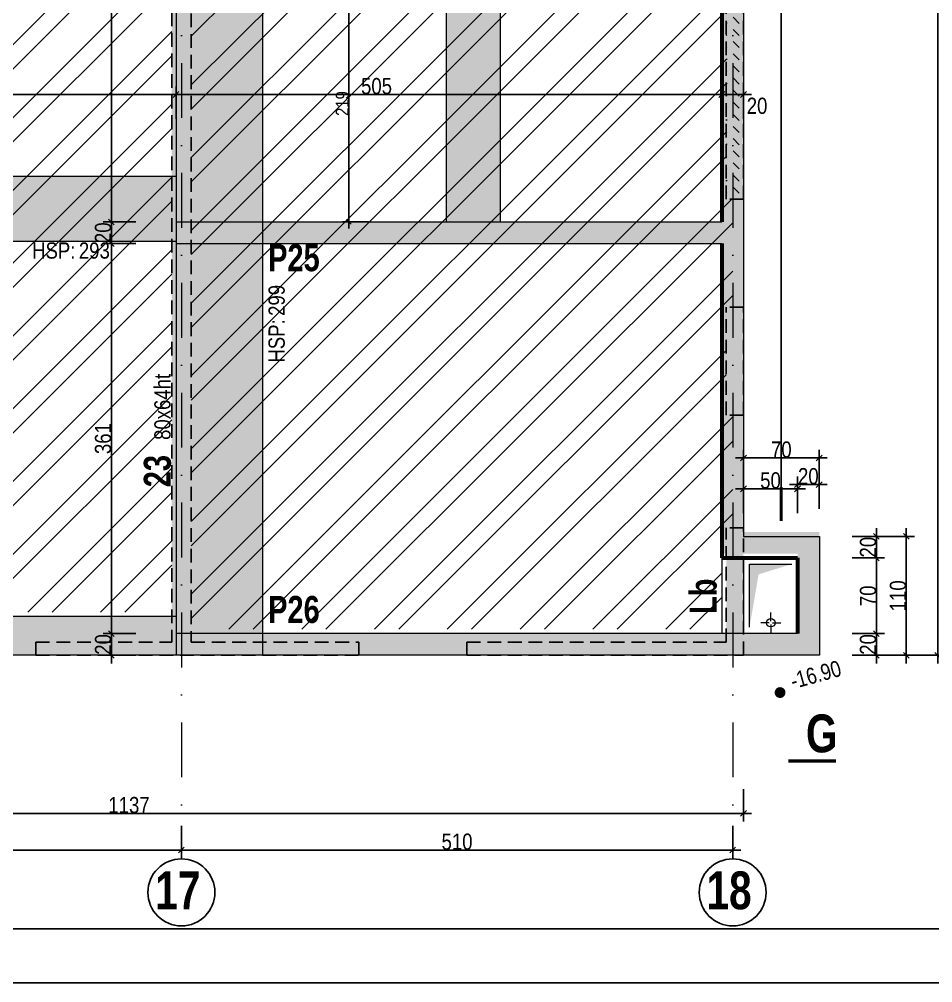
# Model space of a CAD drawing. Header units: centimetres. Extents: x 10803 to 23268, y -4986 to -786.
# Drawn here: x 17763 to 18609, y -4986 to -4094 of the extents above; entities that cross this region are included whole.
import ezdxf
from ezdxf.enums import TextEntityAlignment as Align

# ---------------------------------------------------------------- set-up
doc = ezdxf.new("R2010")
doc.units = ezdxf.units.CM
doc.header["$PDMODE"] = 1
doc.header["$PDSIZE"] = -2
doc.linetypes.add('CACHEX2', pattern=[19.05, 12.7, -6.35])
doc.linetypes.add('TIRETPTX2', pattern=[50.8, 25.4, -12.7, 0, -12.7])
for name, color, linetype in [('01_cote_gen', 4, 'Continuous'), ('01_linteaux', 2, 'Continuous'), ('01_murs_sup', 2, 'CACHEX2'), ('01_poch_BN', 9, 'Continuous'), ('01_poch_murs', 253, 'Continuous'), ('01_poch_poteaux', 250, 'Continuous'), ('01_resv', 32, 'Continuous'), ('01_texte', 230, 'Continuous'), ('AA_COTES', 2, 'Continuous')]:
    doc.layers.add(name, color=color, linetype=linetype)
doc.layers.add('01_murs_coup', color=5, linetype='Continuous', lineweight=60)
doc.layers.add('01_tram_axes', color=2, linetype='TIRETPTX2', lineweight=9)
doc.styles.add('ARIAL NA', font='ARIALN.TTF')
doc.styles.add('impact', font='impact.ttf')
doc.styles.add('MATTE_TXT', font='arial.ttf')
doc.styles.add('STYLE2', font='ARIALN.TTF')
doc.dimstyles.new('JB50', dxfattribs={"dimscale": 0.1, "dimtxt": 150, "dimasz": 15, "dimexe": 0.1, "dimexo": 0.1, "dimgap": 0.09, "dimtad": 1, "dimdec": 1, "dimdsep": 46, "dimtxsty": 'STYLE2', "dimblk1": 'BOND_G', "dimblk2": 'BOND_D', "dimsah": 1, "dimcen": 1.5, "dimdle": 0.01, "dimse1": 1, "dimse2": 1, "dimclrd": 4, "dimclre": 2, "dimclrt": 6, "dimazin": 2, "dimtfac": 2.333333, "dimtdec": 1, "dimtix": 1, "dimtmove": 2, "dimatfit": 3, "dimldrblk": 'BOND_G', "dimfxl": 1, "dimtolj": 1, "dimtzin": 0, "dimarcsym": 0})
doc.dimstyles.new('JB50res', dxfattribs={"dimscale": 0.1, "dimtxt": 120, "dimasz": 12, "dimexe": 0.1, "dimexo": 0.1, "dimgap": 0.09, "dimtad": 1, "dimdec": 1, "dimdsep": 46, "dimtxsty": 'STYLE2', "dimblk1": 'BOND_G', "dimblk2": 'BOND_D', "dimsah": 1, "dimcen": 1.5, "dimdle": 0.01, "dimse1": 1, "dimse2": 1, "dimclrd": 4, "dimclre": 2, "dimclrt": 6, "dimazin": 2, "dimtfac": 2.333333, "dimtdec": 1, "dimtix": 1, "dimtmove": 2, "dimatfit": 3, "dimldrblk": 'BOND_G', "dimfxl": 1, "dimtolj": 1, "dimtzin": 0, "dimarcsym": 0})
pattern_1 = [(135, (-5244.812, -7128.725), (-11.2253202, 9e-16), [7.9375, -7.9375])]

# ---------------------------------------------------------------- blocks, each defined once
blk = doc.blocks.new('BOND_G')
at = {"layer": 'AA_COTES', "color": 0}
for p, q in [((0, -5), (0, 15)), ((5, 0), (-5, 0)), ((1.77, 1.77), (-1.77, -1.77))]:
    blk.add_line(p, q, dxfattribs=at)
blk = doc.blocks.new('BOND_D')
at = {"layer": 'AA_COTES', "color": 0}
for p, q in [((5, 0), (-5, 0)), ((-1.77, -1.77), (1.77, 1.77)), ((0, 5), (0, -15))]:
    blk.add_line(p, q, dxfattribs=at)
blk = doc.blocks.new('*D1462')
at = {"layer": '01_cote_gen', "color": 4, "lineweight": -2, "transparency": 16777216}
blk.add_line((17322.98, -4163.69), (17906.93, -4163.69), dxfattribs=at)
at = {"layer": 'Defpoints', "color": 0, "lineweight": 0, "transparency": 16777216}
for p in [(17908.43, -4028.36), (17321.48, -4135.55), (17908.43, -4163.69)]:
    blk.add_point(p, dxfattribs=at)
at = {"layer": '01_cote_gen', "color": 4, "lineweight": -2, "transparency": 16777216, "xscale": 1.5, "yscale": 1.5, "zscale": 1.5, "rotation": 180}
blk.add_blockref('BOND_G', (17321.48, -4163.69), dxfattribs=at)
at = {"layer": '01_cote_gen', "color": 4, "lineweight": -2, "transparency": 16777216, "xscale": 1.5, "yscale": 1.5, "zscale": 1.5}
blk.add_blockref('BOND_D', (17908.43, -4163.69), dxfattribs=at)
at = {"layer": '01_cote_gen', "color": 6, "lineweight": 0, "transparency": 16777216, "insert": (17614.95, -4156.03), "char_height": 15, "attachment_point": 5, "style": 'STYLE2'}
blk.add_mtext('\\A1;587', dxfattribs=at)
blk = doc.blocks.new('*D1463')
at = {"layer": '01_cote_gen', "color": 4, "lineweight": -2, "transparency": 16777216}
blk.add_line((17909.93, -4163.69), (18411.93, -4163.69), dxfattribs=at)
at = {"layer": 'Defpoints', "color": 0, "lineweight": 0, "transparency": 16777216}
for p in [(17908.43, -4135.55), (18413.43, -4149.78), (18413.43, -4163.69)]:
    blk.add_point(p, dxfattribs=at)
at = {"layer": '01_cote_gen', "color": 4, "lineweight": -2, "transparency": 16777216, "xscale": 1.5, "yscale": 1.5, "zscale": 1.5, "rotation": 180}
blk.add_blockref('BOND_G', (17908.43, -4163.69), dxfattribs=at)
at = {"layer": '01_cote_gen', "color": 4, "lineweight": -2, "transparency": 16777216, "xscale": 1.5, "yscale": 1.5, "zscale": 1.5}
blk.add_blockref('BOND_D', (18413.43, -4163.69), dxfattribs=at)
at = {"layer": '01_cote_gen', "color": 6, "lineweight": 0, "transparency": 16777216, "insert": (18093.93, -4156.03), "char_height": 15, "attachment_point": 5, "style": 'STYLE2'}
blk.add_mtext('\\A1;505', dxfattribs=at)
blk = doc.blocks.new('*D1464')
at = {"layer": '01_cote_gen', "color": 4, "lineweight": -2, "transparency": 16777216}
blk.add_line((18414.93, -4163.69), (18431.93, -4163.69), dxfattribs=at)
at = {"layer": 'Defpoints', "color": 0, "lineweight": 0, "transparency": 16777216}
for p in [(18433.43, -4163.69), (18413.43, -4175.47), (18433.43, -4175.47)]:
    blk.add_point(p, dxfattribs=at)
at = {"layer": '01_cote_gen', "color": 4, "lineweight": -2, "transparency": 16777216, "xscale": 1.5, "yscale": 1.5, "zscale": 1.5, "rotation": 180}
blk.add_blockref('BOND_G', (18413.43, -4163.69), dxfattribs=at)
at = {"layer": '01_cote_gen', "color": 4, "lineweight": -2, "transparency": 16777216, "xscale": 1.5, "yscale": 1.5, "zscale": 1.5}
blk.add_blockref('BOND_D', (18433.43, -4163.69), dxfattribs=at)
at = {"layer": '01_cote_gen', "color": 6, "lineweight": 0, "transparency": 16777216, "insert": (18445.99, -4174.25), "char_height": 15, "attachment_point": 5, "style": 'STYLE2'}
blk.add_mtext('\\A1;20', dxfattribs=at)
blk = doc.blocks.new('*D1914')
at = {"layer": '01_cote_gen', "color": 4, "lineweight": -2, "transparency": 16777216}
blk.add_line((17848.68, -4681.11), (17848.68, -4664.11), dxfattribs=at)
at = {"layer": 'Defpoints', "color": 0, "lineweight": 0, "transparency": 16777216}
for p in [(17848.68, -4662.61), (18125.22, -4662.61), (18125.22, -4682.61)]:
    blk.add_point(p, dxfattribs=at)
at = {"layer": '01_cote_gen', "color": 4, "lineweight": -2, "transparency": 16777216, "xscale": 1.5, "yscale": 1.5, "zscale": 1.5}
for name, p, rotation in [('BOND_D', (17848.68, -4662.61), 90), ('BOND_G', (17848.68, -4682.61), 270)]:
    blk.add_blockref(name, p, dxfattribs=dict(at, rotation=rotation))
at = {"layer": '01_cote_gen', "color": 6, "lineweight": 0, "transparency": 16777216, "insert": (17841.01, -4672.61), "char_height": 15, "attachment_point": 5, "rotation": 90, "style": 'STYLE2'}
blk.add_mtext('\\A1;20', dxfattribs=at)
blk = doc.blocks.new('*D1915')
at = {"layer": '01_cote_gen', "color": 4, "lineweight": -2, "transparency": 16777216}
blk.add_line((17848.6, -4661.11), (17848.6, -4303.11), dxfattribs=at)
at = {"layer": 'Defpoints', "color": 0, "lineweight": 0, "transparency": 16777216}
for p in [(17848.6, -4301.61), (18051.98, -4301.61), (17871.1, -4662.61)]:
    blk.add_point(p, dxfattribs=at)
at = {"layer": '01_cote_gen', "color": 4, "lineweight": -2, "transparency": 16777216, "xscale": 1.5, "yscale": 1.5, "zscale": 1.5}
for name, p, rotation in [('BOND_D', (17848.6, -4301.61), 90), ('BOND_G', (17848.6, -4662.61), 270)]:
    blk.add_blockref(name, p, dxfattribs=dict(at, rotation=rotation))
at = {"layer": '01_cote_gen', "color": 6, "lineweight": 0, "transparency": 16777216, "insert": (17840.94, -4482.11), "char_height": 15, "attachment_point": 5, "rotation": 90, "style": 'STYLE2'}
blk.add_mtext('\\A1;361', dxfattribs=at)
blk = doc.blocks.new('*D1916')
at = {"layer": '01_cote_gen', "color": 4, "lineweight": -2, "transparency": 16777216}
blk.add_line((17848.6, -4300.11), (17848.6, -4283.11), dxfattribs=at)
at = {"layer": 'Defpoints', "color": 0, "lineweight": 0, "transparency": 16777216}
for p in [(17848.6, -4281.61), (18088.26, -4281.61), (18088.26, -4301.61)]:
    blk.add_point(p, dxfattribs=at)
at = {"layer": '01_cote_gen', "color": 4, "lineweight": -2, "transparency": 16777216, "xscale": 1.5, "yscale": 1.5, "zscale": 1.5}
for name, p, rotation in [('BOND_D', (17848.6, -4281.61), 90), ('BOND_G', (17848.6, -4301.61), 270)]:
    blk.add_blockref(name, p, dxfattribs=dict(at, rotation=rotation))
at = {"layer": '01_cote_gen', "color": 6, "lineweight": 0, "transparency": 16777216, "insert": (17840.94, -4291.61), "char_height": 15, "attachment_point": 5, "rotation": 90, "style": 'STYLE2'}
blk.add_mtext('\\A1;20', dxfattribs=at)
blk = doc.blocks.new('*D1917')
at = {"layer": '01_cote_gen', "color": 4, "lineweight": -2, "transparency": 16777216}
blk.add_line((17848.6, -4280.11), (17848.6, -3757.11), dxfattribs=at)
at = {"layer": 'Defpoints', "color": 0, "lineweight": 0, "transparency": 16777216}
for p in [(17848.6, -3755.61), (17946.13, -3755.61), (18062.79, -4281.61)]:
    blk.add_point(p, dxfattribs=at)
at = {"layer": '01_cote_gen', "color": 4, "lineweight": -2, "transparency": 16777216, "xscale": 1.5, "yscale": 1.5, "zscale": 1.5}
for name, p, rotation in [('BOND_D', (17848.6, -3755.61), 90), ('BOND_G', (17848.6, -4281.61), 270)]:
    blk.add_blockref(name, p, dxfattribs=dict(at, rotation=rotation))
at = {"layer": '01_cote_gen', "color": 6, "lineweight": 0, "transparency": 16777216, "insert": (17839.91, -3987.28), "char_height": 15, "attachment_point": 5, "rotation": 90, "style": 'STYLE2'}
blk.add_mtext('\\A1;526', dxfattribs=at)
blk = doc.blocks.new('*D1926')
at = {"layer": '01_cote_gen', "color": 4, "lineweight": -2, "transparency": 16777216}
blk.add_line((18584.09, -4574.11), (18584.09, -4681.11), dxfattribs=at)
at = {"layer": 'Defpoints', "color": 0, "lineweight": 0, "transparency": 16777216}
for p in [(18503.63, -4572.61), (18503.63, -4682.61), (18584.09, -4682.61)]:
    blk.add_point(p, dxfattribs=at)
at = {"layer": '01_cote_gen', "color": 4, "lineweight": -2, "transparency": 16777216, "xscale": 1.5, "yscale": 1.5, "zscale": 1.5}
for name, p, rotation in [('BOND_G', (18584.09, -4572.61), 90), ('BOND_D', (18584.09, -4682.61), 270)]:
    blk.add_blockref(name, p, dxfattribs=dict(at, rotation=rotation))
at = {"layer": '01_cote_gen', "color": 6, "lineweight": 0, "transparency": 16777216, "insert": (18576.42, -4627.61), "char_height": 15, "attachment_point": 5, "rotation": 90, "style": 'STYLE2'}
blk.add_mtext('\\A1;110', dxfattribs=at)
blk = doc.blocks.new('*D1927')
at = {"layer": '01_cote_gen', "color": 4, "lineweight": -2, "transparency": 16777216}
blk.add_line((18556.38, -4574.11), (18556.38, -4591.11), dxfattribs=at)
at = {"layer": 'Defpoints', "color": 0, "lineweight": 0, "transparency": 16777216}
for p in [(18503.63, -4572.61), (18483.43, -4592.61), (18556.38, -4592.61)]:
    blk.add_point(p, dxfattribs=at)
at = {"layer": '01_cote_gen', "color": 4, "lineweight": -2, "transparency": 16777216, "xscale": 1.5, "yscale": 1.5, "zscale": 1.5}
for name, p, rotation in [('BOND_G', (18556.38, -4572.61), 90), ('BOND_D', (18556.38, -4592.61), 270)]:
    blk.add_blockref(name, p, dxfattribs=dict(at, rotation=rotation))
at = {"layer": '01_cote_gen', "color": 6, "lineweight": 0, "transparency": 16777216, "insert": (18548.71, -4582.61), "char_height": 15, "attachment_point": 5, "rotation": 90, "style": 'STYLE2'}
blk.add_mtext('\\A1;20', dxfattribs=at)
blk = doc.blocks.new('*D1928')
at = {"layer": '01_cote_gen', "color": 4, "lineweight": -2, "transparency": 16777216}
blk.add_line((18556.38, -4594.11), (18556.38, -4661.11), dxfattribs=at)
at = {"layer": 'Defpoints', "color": 0, "lineweight": 0, "transparency": 16777216}
for p in [(18533.88, -4592.61), (18483.43, -4662.61), (18556.38, -4662.61)]:
    blk.add_point(p, dxfattribs=at)
at = {"layer": '01_cote_gen', "color": 4, "lineweight": -2, "transparency": 16777216, "xscale": 1.5, "yscale": 1.5, "zscale": 1.5}
for name, p, rotation in [('BOND_G', (18556.38, -4592.61), 90), ('BOND_D', (18556.38, -4662.61), 270)]:
    blk.add_blockref(name, p, dxfattribs=dict(at, rotation=rotation))
at = {"layer": '01_cote_gen', "color": 6, "lineweight": 0, "transparency": 16777216, "insert": (18548.71, -4627.61), "char_height": 15, "attachment_point": 5, "rotation": 90, "style": 'STYLE2'}
blk.add_mtext('\\A1;70', dxfattribs=at)
blk = doc.blocks.new('*D1929')
at = {"layer": '01_cote_gen', "color": 4, "lineweight": -2, "transparency": 16777216}
blk.add_line((18556.38, -4664.11), (18556.38, -4681.11), dxfattribs=at)
at = {"layer": 'Defpoints', "color": 0, "lineweight": 0, "transparency": 16777216}
for p in [(18483.43, -4662.61), (18483.43, -4682.61), (18556.38, -4682.61)]:
    blk.add_point(p, dxfattribs=at)
at = {"layer": '01_cote_gen', "color": 4, "lineweight": -2, "transparency": 16777216, "xscale": 1.5, "yscale": 1.5, "zscale": 1.5}
for name, p, rotation in [('BOND_G', (18556.38, -4662.61), 90), ('BOND_D', (18556.38, -4682.61), 270)]:
    blk.add_blockref(name, p, dxfattribs=dict(at, rotation=rotation))
at = {"layer": '01_cote_gen', "color": 6, "lineweight": 0, "transparency": 16777216, "insert": (18548.71, -4672.61), "char_height": 15, "attachment_point": 5, "rotation": 90, "style": 'STYLE2'}
blk.add_mtext('\\A1;20', dxfattribs=at)
blk = doc.blocks.new('*D1930')
at = {"layer": '01_cote_gen', "color": 4, "lineweight": -2, "transparency": 16777216}
blk.add_line((18434.93, -4500.05), (18501.93, -4500.05), dxfattribs=at)
at = {"layer": 'Defpoints', "color": 0, "lineweight": 0, "transparency": 16777216}
for p in [(18503.43, -4500.05), (18433.43, -4527.98), (18503.43, -4572.61)]:
    blk.add_point(p, dxfattribs=at)
at = {"layer": '01_cote_gen', "color": 4, "lineweight": -2, "transparency": 16777216, "xscale": 1.5, "yscale": 1.5, "zscale": 1.5, "rotation": 180}
blk.add_blockref('BOND_G', (18433.43, -4500.05), dxfattribs=at)
at = {"layer": '01_cote_gen', "color": 4, "lineweight": -2, "transparency": 16777216, "xscale": 1.5, "yscale": 1.5, "zscale": 1.5}
blk.add_blockref('BOND_D', (18503.43, -4500.05), dxfattribs=at)
at = {"layer": '01_cote_gen', "color": 6, "lineweight": 0, "transparency": 16777216, "insert": (18468.43, -4492.38), "char_height": 15, "attachment_point": 5, "style": 'STYLE2'}
blk.add_mtext('\\A1;70', dxfattribs=at)
blk = doc.blocks.new('*D1931')
at = {"layer": '01_cote_gen', "color": 4, "lineweight": -2, "transparency": 16777216}
blk.add_line((18434.93, -4528.6), (18481.93, -4528.6), dxfattribs=at)
at = {"layer": 'Defpoints', "color": 0, "lineweight": 0, "transparency": 16777216}
for p in [(18483.43, -4528.6), (18433.43, -4533.46), (18483.43, -4592.61)]:
    blk.add_point(p, dxfattribs=at)
at = {"layer": '01_cote_gen', "color": 4, "lineweight": -2, "transparency": 16777216, "xscale": 1.5, "yscale": 1.5, "zscale": 1.5, "rotation": 180}
blk.add_blockref('BOND_G', (18433.43, -4528.6), dxfattribs=at)
at = {"layer": '01_cote_gen', "color": 4, "lineweight": -2, "transparency": 16777216, "xscale": 1.5, "yscale": 1.5, "zscale": 1.5}
blk.add_blockref('BOND_D', (18483.43, -4528.6), dxfattribs=at)
at = {"layer": '01_cote_gen', "color": 6, "lineweight": 0, "transparency": 16777216, "insert": (18458.43, -4520.93), "char_height": 15, "attachment_point": 5, "style": 'STYLE2'}
blk.add_mtext('\\A1;50', dxfattribs=at)
blk = doc.blocks.new('*D1511')
at = {"layer": '01_cote_gen', "color": 4, "lineweight": -2, "transparency": 16777216}
blk.add_line((18484.93, -4524.65), (18501.93, -4524.65), dxfattribs=at)
at = {"layer": 'Defpoints', "color": 0, "lineweight": 0, "transparency": 16777216}
for p in [(18503.43, -4518.61), (18503.43, -4524.65), (18483.43, -4538.62)]:
    blk.add_point(p, dxfattribs=at)
at = {"layer": '01_cote_gen', "color": 4, "lineweight": -2, "transparency": 16777216, "xscale": 1.5, "yscale": 1.5, "zscale": 1.5, "rotation": 180}
blk.add_blockref('BOND_G', (18483.43, -4524.65), dxfattribs=at)
at = {"layer": '01_cote_gen', "color": 4, "lineweight": -2, "transparency": 16777216, "xscale": 1.5, "yscale": 1.5, "zscale": 1.5}
blk.add_blockref('BOND_D', (18503.43, -4524.65), dxfattribs=at)
at = {"layer": '01_cote_gen', "color": 6, "lineweight": 0, "transparency": 16777216, "insert": (18493.43, -4516.99), "char_height": 15, "attachment_point": 5, "style": 'STYLE2'}
blk.add_mtext('\\A1;20', dxfattribs=at)
blk = doc.blocks.new('*D1932')
at = {"layer": '01_cote_gen', "color": 4, "lineweight": -2, "transparency": 16777216}
blk.add_line((18613.12, -2095.11), (18613.12, -4681.11), dxfattribs=at)
at = {"layer": 'Defpoints', "color": 0, "lineweight": 0, "transparency": 16777216}
for p in [(18608.73, -2093.61), (18503.63, -4682.61), (18613.12, -4682.61)]:
    blk.add_point(p, dxfattribs=at)
at = {"layer": '01_cote_gen', "color": 4, "lineweight": -2, "transparency": 16777216, "xscale": 1.5, "yscale": 1.5, "zscale": 1.5}
for name, p, rotation in [('BOND_G', (18613.12, -2093.61), 90), ('BOND_D', (18613.12, -4682.61), 270)]:
    blk.add_blockref(name, p, dxfattribs=dict(at, rotation=rotation))
at = {"layer": '01_cote_gen', "color": 6, "lineweight": 0, "transparency": 16777216, "insert": (18605.45, -3388.11), "char_height": 15, "attachment_point": 5, "rotation": 90, "style": 'STYLE2'}
blk.add_mtext('\\A1;2589', dxfattribs=at)
blk = doc.blocks.new('*D1513')
at = {"layer": '01_cote_gen', "color": 4, "lineweight": -2, "transparency": 16777216}
for p, q in [((18644.2, -4681.11), (18644.2, -4679.61)), ((18644.2, -4684.11), (18644.2, -4685.61))]:
    blk.add_line(p, q, dxfattribs=at)
at = {"layer": 'Defpoints', "color": 0, "lineweight": 0, "transparency": 16777216}
for p in [(18464.51, -4682.61), (18636.7, -4682.61), (18644.2, -4682.61)]:
    blk.add_point(p, dxfattribs=at)
at = {"layer": '01_cote_gen', "color": 4, "lineweight": -2, "transparency": 16777216, "xscale": 1.5, "yscale": 1.5, "zscale": 1.5}
for name, rotation in [('BOND_G', 90), ('BOND_D', 270)]:
    blk.add_blockref(name, (18644.2, -4682.61), dxfattribs=dict(at, rotation=rotation))
at = {"layer": '01_cote_gen', "color": 6, "lineweight": 0, "transparency": 16777216, "insert": (18653, -4687.69), "char_height": 15, "attachment_point": 5, "rotation": 90, "style": 'STYLE2'}
blk.add_mtext('\\A1;0', dxfattribs=at)
blk = doc.blocks.new('*D1946')
at = {"layer": '01_cote_gen', "color": 4, "lineweight": -2, "transparency": 16777216}
blk.add_line((18421.93, -4862.89), (17914.93, -4862.89), dxfattribs=at)
at = {"layer": 'Defpoints', "color": 0, "lineweight": 0, "transparency": 16777216}
for p in [(17913.43, -4859.45), (17913.43, -4862.89), (18423.43, -4859.45)]:
    blk.add_point(p, dxfattribs=at)
at = {"layer": '01_cote_gen', "color": 4, "lineweight": -2, "transparency": 16777216, "xscale": 1.5, "yscale": 1.5, "zscale": 1.5, "rotation": 180}
blk.add_blockref('BOND_D', (17913.43, -4862.89), dxfattribs=at)
at = {"layer": '01_cote_gen', "color": 4, "lineweight": -2, "transparency": 16777216, "xscale": 1.5, "yscale": 1.5, "zscale": 1.5}
blk.add_blockref('BOND_G', (18423.43, -4862.89), dxfattribs=at)
at = {"layer": '01_cote_gen', "color": 6, "lineweight": 0, "transparency": 16777216, "insert": (18168.43, -4855.22), "char_height": 15, "attachment_point": 5, "style": 'STYLE2'}
blk.add_mtext('\\A1;510', dxfattribs=at)
blk = doc.blocks.new('*D1947')
at = {"layer": '01_cote_gen', "color": 4, "lineweight": -2, "transparency": 16777216}
blk.add_line((17911.93, -4862.89), (17314.87, -4862.89), dxfattribs=at)
at = {"layer": 'Defpoints', "color": 0, "lineweight": 0, "transparency": 16777216}
for p in [(17313.37, -4850.86), (17313.37, -4862.89), (17913.43, -4859.45)]:
    blk.add_point(p, dxfattribs=at)
at = {"layer": '01_cote_gen', "color": 4, "lineweight": -2, "transparency": 16777216, "xscale": 1.5, "yscale": 1.5, "zscale": 1.5, "rotation": 180}
blk.add_blockref('BOND_D', (17313.37, -4862.89), dxfattribs=at)
at = {"layer": '01_cote_gen', "color": 4, "lineweight": -2, "transparency": 16777216, "xscale": 1.5, "yscale": 1.5, "zscale": 1.5}
blk.add_blockref('BOND_G', (17913.43, -4862.89), dxfattribs=at)
at = {"layer": '01_cote_gen', "color": 6, "lineweight": 0, "transparency": 16777216, "insert": (17613.4, -4855.22), "char_height": 15, "attachment_point": 5, "style": 'STYLE2'}
blk.add_mtext('\\A1;600.1', dxfattribs=at)
blk = doc.blocks.new('*D1522')
at = {"layer": '01_cote_gen', "color": 4, "lineweight": -2, "transparency": 16777216}
blk.add_line((18431.93, -4829.02), (17297.98, -4829.02), dxfattribs=at)
at = {"layer": 'Defpoints', "color": 0, "lineweight": 0, "transparency": 16777216}
for p in [(17296.48, -4772.43), (18433.43, -4772.43), (17296.48, -4829.02)]:
    blk.add_point(p, dxfattribs=at)
at = {"layer": '01_cote_gen', "color": 4, "lineweight": -2, "transparency": 16777216, "xscale": 1.5, "yscale": 1.5, "zscale": 1.5, "rotation": 180}
blk.add_blockref('BOND_D', (17296.48, -4829.02), dxfattribs=at)
at = {"layer": '01_cote_gen', "color": 4, "lineweight": -2, "transparency": 16777216, "xscale": 1.5, "yscale": 1.5, "zscale": 1.5}
blk.add_blockref('BOND_G', (18433.43, -4829.02), dxfattribs=at)
at = {"layer": '01_cote_gen', "color": 6, "lineweight": 0, "transparency": 16777216, "insert": (17864.95, -4821.35), "char_height": 15, "attachment_point": 5, "style": 'STYLE2'}
blk.add_mtext('\\A1;1137', dxfattribs=at)
blk = doc.blocks.new('*D2117')
at = {"layer": '01_resv', "color": 4, "lineweight": -2, "transparency": 16777216}
blk.add_line((18068.43, -4280.41), (18068.43, -4063.77), dxfattribs=at)
at = {"layer": 'Defpoints', "color": 0, "lineweight": 0, "transparency": 16777216}
for p in [(18068.43, -4062.57), (18141.93, -4062.57), (18116.29, -4281.61)]:
    blk.add_point(p, dxfattribs=at)
at = {"layer": '01_resv', "color": 4, "lineweight": -2, "transparency": 16777216, "xscale": 1.2, "yscale": 1.2, "zscale": 1.2}
for name, p, rotation in [('BOND_D', (18068.43, -4062.57), 90), ('BOND_G', (18068.43, -4281.61), 270)]:
    blk.add_blockref(name, p, dxfattribs=dict(at, rotation=rotation))
at = {"layer": '01_resv', "color": 6, "lineweight": 0, "transparency": 16777216, "insert": (18062.3, -4172.09), "char_height": 12, "attachment_point": 5, "rotation": 90, "style": 'STYLE2'}
blk.add_mtext('\\A1;219', dxfattribs=at)

msp = doc.modelspace()

# ---------------------------------------------------------------- hatches: boundary and pattern name
at = {"layer": '01_murs_sup'}
h = msp.add_hatch(dxfattribs=at)
h.set_pattern_fill('DASH', color=256, scale=2.5, angle=135)
h.set_pattern_definition(pattern_1)
h.paths.add_polyline_path([(17858.97, -3735.61), (17321.38, -3735.61), (17321.38, -3216.55), (17290.38, -3216.55), (17290.38, -3236.55), (17296.38, -3236.55), (17296.38, -3755.61), (17301.37, -3755.61), (17301.37, -3994.61), (17160.38, -3994.61), (17160.38, -4010.61), (17301.37, -4010.61), (17301.37, -4064.7), (17317.37, -4064.7), (17317.37, -3755.61), (17756.03, -3755.61), (17756.03, -4049.61), (17904.43, -4049.61), (17904.43, -4229.63), (17922.43, -4233.37), (17922.43, -4031.61), (17774.03, -4031.61), (17774.03, -3755.61), (17860.48, -3755.61)])
h.paths.add_polyline_path([(17922.43, -4233.37), (17904.43, -4229.63), (17904.43, -4666.51), (17778.81, -4666.51), (17778.81, -4682.51), (18077.43, -4682.51), (18077.43, -4666.51), (17922.43, -4666.51)])
h.paths.add_polyline_path([(17476.99, -4666.51), (17317.37, -4666.51), (17317.37, -4164.7), (17301.37, -4164.7), (17301.37, -4682.51), (17476.99, -4682.51)])
h.paths.add_polyline_path([(17644.38, -4259.61), (17561.43, -4259.61), (17561.43, -4279.61), (17644.38, -4279.61)])
h.paths.add_polyline_path([(17678.81, -4666.51), (17576.99, -4666.51), (17576.99, -4682.51), (17678.81, -4682.51)])
h.paths.add_polyline_path([(18433.43, -4560.57), (18417.43, -4560.57), (18417.43, -4666.51), (18177.43, -4666.51), (18177.43, -4682.51), (18433.43, -4682.51)])
h.paths.add_polyline_path([(18433.43, -4360.57), (18417.43, -4360.57), (18417.43, -4460.57), (18433.43, -4460.57)])
h = msp.add_hatch(dxfattribs=at)
h.set_pattern_fill('DASH', color=256, scale=2.5, angle=135)
h.set_pattern_definition(pattern_1)
h.paths.add_polyline_path([(18433.43, -3960.57), (18417.43, -3960.57), (18417.43, -4260.57), (18433.43, -4260.57)])
at = {"layer": '01_poch_BN', "lineweight": 0}
h = msp.add_hatch(color=256, dxfattribs=at)
h.dxf.hatch_style = 1
h.paths.add_polyline_path([(17988.43, -3211.61), (17908.43, -3211.61), (17908.43, -3737.61), (17988.36, -3737.61), (17988.36, -3735.62)])
h.paths.add_polyline_path([(17988.43, -4281.61), (17908.43, -4281.61), (17908.43, -3755.61), (17988.43, -3755.61)])
h.paths.add_polyline_path([(17988.43, -4301.61), (17908.43, -4301.61), (17908.43, -4662.61), (17988.43, -4662.61)])
h = msp.add_hatch(color=256, dxfattribs=at)
h.dxf.hatch_style = 1
h.paths.add_polyline_path([(18208.43, -3755.71), (18158.43, -3755.71), (18158.43, -4006.52), (18158.43, -4062.57), (18158.43, -4062.57), (18158.43, -4281.71), (18208.43, -4281.71)])
h = msp.add_hatch(color=256, dxfattribs=at)
h.dxf.hatch_style = 1
h.paths.add_polyline_path([(17908.43, -4010.61), (17321.48, -4010.61), (17321.48, -4070.61), (17908.43, -4070.61)])
h.paths.add_polyline_path([(17908.43, -4239.61), (17321.48, -4239.61), (17321.48, -4299.61), (17908.43, -4299.61), (17908.43, -4281.61)])
h.paths.add_polyline_path([(17908.43, -4658.61), (17908.43, -4646.61), (17321.48, -4646.61), (17321.48, -4682.61), (17908.43, -4682.61), (17908.43, -4678.61)])
at = {"layer": '01_poch_murs', "lineweight": 0}
h = msp.add_hatch(color=256, dxfattribs=at)
h.dxf.hatch_style = 1
h.paths.add_polyline_path([(18433.43, -1526.59), (17670, -1522.95), (16285.46, -1523.44), (16285.47, -1548.44), (17669.95, -1547.95), (18413.89, -1551.5), (18413.76, -1577.61), (18483.43, -1577.61), (18483.43, -1647.61), (18413.43, -1647.61), (18413.43, -2093.61), (17908.43, -2093.61), (17908.43, -2113.61), (18413.43, -2113.61), (18413.43, -2313.61), (17988.43, -2313.61), (17988.43, -2333.61), (18413.43, -2333.61), (18413.43, -2593.61), (17988.43, -2593.61), (17988.43, -2613.61), (18413.43, -2613.61), (18413.43, -3191.61), (17988.43, -3191.61), (17988.43, -3211.61), (18413.43, -3211.61), (18413.43, -3737.61), (17988.36, -3737.61), (17988.36, -3755.61), (18025.43, -3755.61), (18025.43, -3755.61), (18107.43, -3755.61), (18413.43, -3755.61), (18413.43, -4281.61), (17988.43, -4281.61), (17988.43, -4301.61), (18413.43, -4301.61), (18413.43, -4588.61), (18483.43, -4588.61), (18483.43, -4662.61), (17988.43, -4662.61), (17988.43, -4682.61), (18503.63, -4682.61), (18503.63, -4568.61), (18433.43, -4568.61), (18433.43, -1667.61), (18503.43, -1667.61), (18503.43, -1557.59), (18433.43, -1557.59)])
h = msp.add_hatch(dxfattribs=at)
h.set_pattern_fill('ANSI32', color=256, scale=5)
h.set_pattern_definition([(45, (-17591.5, -7003), (-33.67596, 33.67596), []), (45, (-17569.05, -7003), (-33.67596, 33.67596), [])])
h.paths.add_polyline_path([(17908.43, -3755.61), (17774.03, -3755.61), (17774.03, -4010.61), (17908.43, -4010.61)])
h.paths.add_polyline_path([(17774.03, -3755.61), (17908.43, -3755.61), (17908.43, -3755.61), (17321.48, -3755.61), (17321.48, -3755.61), (17756.03, -3755.61), (17756.03, -4010.61), (17774.03, -4010.61)])
h.paths.add_polyline_path([(17913.43, -3755.61), (17913.43, -4031.61), (17922.43, -4031.61), (17922.43, -4301.61), (18413.43, -4301.61), (18413.43, -4588.61), (18417.43, -4588.61), (18417.43, -4560.67), (18423.43, -4560.67), (18423.43, -4460.57), (18417.43, -4460.57), (18417.43, -4360.57), (18423.43, -4360.57), (18423.43, -4260.57), (18417.43, -4260.57), (18417.43, -3960.57), (18423.43, -3960.57), (18423.43, -3860.57), (18417.43, -3860.57), (18417.43, -3755.61), (18408.65, -3755.61)])
h.paths.add_polyline_path([(18125.43, -4006.42), (18162.43, -4006.42), (18162.43, -4062.47), (18196.43, -4062.47), (18196.43, -4082.47), (18116.43, -4082.47), (18116.43, -4062.47), (18125.43, -4062.47)], flags=16)
h.paths.add_polyline_path([(18413.43, -4301.61), (17988.43, -4301.61), (17988.43, -4658.61), (18413.43, -4658.61), (18413.43, -4588.61)])
h.paths.add_polyline_path([(17904.43, -4299.61), (17321.48, -4299.61), (17321.48, -4642.61), (17904.43, -4642.61)])
h.paths.add_polyline_path([(17904.43, -4239.61), (17321.48, -4239.61), (17321.48, -4299.61), (17904.43, -4299.61)])
h.paths.add_polyline_path([(17644.38, -4279.61), (17561.43, -4279.61), (17561.43, -4259.61), (17644.38, -4259.61)], flags=16)
h.paths.add_polyline_path([(17756.03, -4010.61), (17321.48, -4010.61), (17321.48, -4070.61), (17904.43, -4070.61), (17904.43, -4049.61), (17756.03, -4049.61)])
h.paths.add_polyline_path([(17904.43, -4070.61), (17321.48, -4070.61), (17321.48, -4239.61), (17904.43, -4239.61)])
h.paths.add_polyline_path([(17908.43, -4010.61), (17774.03, -4010.61), (17774.03, -4031.61), (17908.43, -4031.61)], flags=17)
h.paths.add_polyline_path([(17908.43, -4031.61), (17774.03, -4031.61), (17774.03, -4010.61), (17756.03, -4010.61), (17756.03, -4049.61), (17904.43, -4049.61), (17904.43, -4070.61), (17908.43, -4070.61)])
h.paths.add_polyline_path([(17988.43, -4301.61), (17922.43, -4301.61), (17922.43, -4658.61), (17988.43, -4658.61)])
h.paths.add_polyline_path([(18413.43, -3469.61), (18208.43, -3469.61), (18208.43, -3735.61), (18413.43, -3735.61)])
h.paths.add_polyline_path([(18158.43, -3469.61), (17988.43, -3469.61), (17988.43, -3735.61), (18110.43, -3735.61), (18110.43, -3666.61), (18141.48, -3666.61), (18141.48, -3677.51), (18158.43, -3677.51)])
h.paths.add_polyline_path([(18208.43, -3260.57), (18158.43, -3260.57), (18158.43, -3469.61), (18208.43, -3469.61)])
h.paths.add_polyline_path([(18208.43, -3469.61), (18158.43, -3469.61), (18158.43, -3677.51), (18203.43, -3677.51), (18203.43, -3735.61), (18208.43, -3735.61)])
h.paths.add_polyline_path([(18413.43, -3211.61), (18208.43, -3211.61), (18208.43, -3240.57), (18223.43, -3240.57), (18223.43, -3260.57), (18208.43, -3260.57), (18208.43, -3469.61), (18413.43, -3469.61)])
h.paths.add_polyline_path([(18158.43, -3260.57), (18143.43, -3260.57), (18143.43, -3240.57), (18158.43, -3240.57), (18158.43, -3211.61), (17988.43, -3211.61), (17988.43, -3228.08), (17988.43, -3224.74), (17988.43, -3331.61), (17988.43, -3469.61), (18158.43, -3469.61)])
h.paths.add_polyline_path([(18413.43, -2937.61), (17988.43, -2937.61), (17988.43, -3191.61), (18413.43, -3191.61)], flags=17)
edge = h.paths.add_edge_path(flags=16)
edge.add_arc((18219.03, -3132.87), 35.46, 0, 360)
h.paths.add_polyline_path([(18417.43, -3160.57), (18423.43, -3160.57), (18423.43, -3060.57), (18417.43, -3060.57), (18417.43, -2937.61), (18413.43, -2937.61), (18413.43, -3191.61), (17988.43, -3191.61), (17988.43, -3211.61), (18158.43, -3211.61), (18413.43, -3211.61), (18413.43, -3469.61), (18417.43, -3469.61), (18417.43, -3360.57), (18423.43, -3360.57), (18423.43, -3260.57), (18417.43, -3260.57)])
h.paths.add_polyline_path([(18413.43, -2917.61), (17988.43, -2917.61), (17988.43, -2937.61), (18413.43, -2937.61)])
h.paths.add_polyline_path([(18413.43, -2859.61), (18145.03, -2859.61), (18145.03, -2861.61), (18169.23, -2861.61), (18169.23, -2917.61), (18413.43, -2917.61)])
h.paths.add_polyline_path([(18112.43, -2859.61), (17988.43, -2859.61), (17988.43, -2917.61), (18112.43, -2917.61)])
h.paths.add_polyline_path([(18413.43, -2711.61), (17988.43, -2711.61), (17988.43, -2859.61), (18112.43, -2859.61), (18112.43, -2850.61), (18145.03, -2850.61), (18145.03, -2859.61), (18413.43, -2859.61)])
h.paths.add_polyline_path([(18413.43, -2613.61), (17988.43, -2613.61), (17988.43, -2711.61), (18413.43, -2711.61)])
h.paths.add_polyline_path([(18147.03, -2664.71), (18061.03, -2664.71), (18061.03, -2622.71), (18147.03, -2622.71)], flags=16)
h.paths.add_polyline_path([(18417.43, -2558.53), (18423.43, -2558.53), (18423.43, -2458.53), (18417.43, -2458.53), (18417.43, -2358.53), (18423.43, -2358.53), (18423.43, -2258.53), (18417.43, -2258.53), (18417.43, -2109.61), (18256.58, -2109.61), (18256.58, -2101.61), (18156.58, -2101.61), (18156.58, -2109.61), (17922.43, -2109.61), (17922.43, -2113.61), (18413.43, -2113.61), (18413.43, -2313.61), (17988.43, -2313.61), (17988.43, -2333.61), (18413.43, -2333.61), (18413.43, -2593.61), (17988.43, -2593.61), (17988.43, -2613.61), (17988.43, -2613.61), (18413.43, -2613.61), (18413.43, -2711.61), (18417.43, -2711.61)])
h.paths.add_polyline_path([(18413.43, -2333.61), (18208.43, -2333.61), (18208.43, -2429.49), (18223.43, -2429.49), (18223.43, -2449.49), (18208.43, -2449.49), (18208.43, -2593.61), (18413.43, -2593.61)], flags=17)
h.paths.add_polyline_path([(18208.43, -2449.49), (18158.43, -2449.49), (18158.43, -2593.61), (18208.43, -2593.61)], flags=17)
h.paths.add_polyline_path([(18158.43, -2449.49), (18143.43, -2449.49), (18143.43, -2429.49), (18158.43, -2429.49), (18158.43, -2333.61), (17988.43, -2333.61), (17988.43, -2412.18), (17988.43, -2410.1), (17988.43, -2519.49), (17988.43, -2593.61), (18158.43, -2593.61)], flags=17)
h.paths.add_polyline_path([(18413.43, -2113.61), (17928.43, -2113.61), (17928.43, -2216.81), (17928.43, -2313.61), (18413.43, -2313.61)], flags=17)
h.paths.add_polyline_path([(17988.43, -2711.61), (17922.43, -2711.61), (17922.43, -2859.61), (17988.43, -2859.61)])
h.paths.add_polyline_path([(17988.43, -2613.61), (17922.43, -2613.61), (17922.43, -2711.61), (17988.43, -2711.61)])
h.paths.add_polyline_path([(17988.43, -2859.61), (17922.43, -2859.61), (17922.43, -2917.61), (17988.43, -2917.61)])
h.paths.add_polyline_path([(17988.43, -2937.61), (17922.43, -2937.61), (17922.43, -3191.61), (17988.43, -3191.61)])
h.paths.add_polyline_path([(17988.43, -3331.61), (17932.43, -3331.61), (17932.43, -3234.54), (17988.43, -3228.08), (17988.43, -3211.61), (17922.43, -3211.61), (17922.43, -3469.61), (17988.43, -3469.61)])
edge = h.paths.add_edge_path(flags=17)
edge.add_spline(control_points=[(17984.86, -3279.18), (17979.85, -3274.17), (17977.36, -3266.65)], knot_values=[0.5, 0.5, 0.5, 0.735705, 0.735705, 0.735705], degree=2, periodic=0)
edge.add_line((17977.36, -3266.65), (17932.43, -3289.11))
edge.add_line((17932.43, -3289.11), (17932.43, -3331.61))
edge.add_line((17932.43, -3331.61), (17984.86, -3279.18))
edge = h.paths.add_edge_path(flags=17)
edge.add_line((17974.93, -3246.61), (17932.43, -3246.61))
edge.add_line((17932.43, -3246.61), (17932.43, -3289.11))
edge.add_line((17932.43, -3289.11), (17977.36, -3266.65))
edge.add_spline(control_points=[(17977.36, -3266.65), (17974.56, -3258.21), (17974.93, -3246.61)], knot_values=[0.735705, 0.735705, 0.735705, 1, 1, 1], degree=2, periodic=0)
edge = h.paths.add_edge_path(flags=17)
edge.add_line((17974.93, -3229.64), (17932.43, -3234.54))
edge.add_line((17932.43, -3234.54), (17932.43, -3246.61))
edge.add_line((17932.43, -3246.61), (17974.93, -3246.61))
edge.add_spline(control_points=[(17974.93, -3246.61), (17974.93, -3238.13), (17974.93, -3229.64)], knot_values=[1, 1, 1, 1.101017, 1.101017, 1.101017], degree=2, periodic=0)
edge = h.paths.add_edge_path(flags=17)
edge.add_spline(control_points=[(17988.43, -3282.2), (17986.51, -3280.83), (17984.86, -3279.18)], knot_values=[0.422463, 0.422463, 0.422463, 0.5, 0.5, 0.5], degree=2, periodic=0)
edge.add_line((17984.73, -3279.31), (17932.43, -3331.61))
edge.add_line((17932.43, -3331.61), (17974.93, -3331.61))
edge.add_line((17974.93, -3331.61), (17988.43, -3304.61))
edge.add_line((17988.43, -3304.61), (17988.43, -3282.2))
h.paths.add_polyline_path([(17988.43, -3469.61), (17922.43, -3469.61), (17922.43, -3735.61), (17936.66, -3735.61), (17988.43, -3735.61)])
h.paths.add_polyline_path([(17904.43, -2173.61), (17313.37, -2173.61), (17313.37, -2609.61), (17904.43, -2609.61), (17904.43, -2501.61), (17904.43, -2421.39), (17904.43, -2421.38)])
h.paths.add_polyline_path([(17904.43, -2109.61), (17707.93, -2109.61), (17707.93, -2101.61), (17607.93, -2101.61), (17607.93, -2109.61), (17507.93, -2109.61), (17507.93, -2101.61), (17407.93, -2101.61), (17407.93, -2109.61), (17313.37, -2109.61), (17313.37, -2173.61), (17904.43, -2173.61)])
h.paths.add_polyline_path([(17313.37, -2109.61), (17193.47, -2109.61), (17193.47, -2173.61), (17313.37, -2173.61)])
h.paths.add_polyline_path([(17313.37, -2173.61), (17193.47, -2173.61), (17193.47, -2378.61), (17244.47, -2378.61), (17244.47, -2419.61), (17193.47, -2419.61), (17193.47, -2609.61), (17313.37, -2609.61)])
h.paths.add_polyline_path([(17987.38, -2646.42), (18047.74, -2646.42), (18047.74, -2608.2), (17987.38, -2608.2)], flags=16)
h.paths.add_polyline_path([(17991.21, -2366.42), (18047.74, -2366.42), (18047.74, -2328.2), (17991.21, -2328.2)], flags=17)
h.paths.add_polyline_path([(18157.45, -2563.86), (18157.45, -2495.05), (18134.48, -2495.05), (18134.48, -2563.86)], flags=16)
h.paths.add_polyline_path([(18161.45, -2597.34), (18161.45, -2555.53), (18122.46, -2555.53), (18122.46, -2597.34)], flags=16)
h.paths.add_polyline_path([(17931.25, -3246.38), (17936.74, -3246.38), (17936.74, -3239.32), (17931.25, -3239.32)], flags=16)
h.paths.add_polyline_path([(17931.25, -3279.64), (17936.97, -3279.64), (17936.97, -3272.58), (17931.25, -3272.58)], flags=16)
h.paths.add_polyline_path([(17931.25, -3317.42), (17936.74, -3317.42), (17936.74, -3310.37), (17931.25, -3310.37)], flags=16)
h.paths.add_polyline_path([(17963.75, -3331.38), (17969.24, -3331.38), (17969.24, -3324.32), (17963.75, -3324.32)], flags=16)
h.paths.add_polyline_path([(17907.45, -2564.54), (17907.45, -2495.73), (17884.48, -2495.73), (17884.48, -2564.54)])
h.paths.add_polyline_path([(17911.42, -2606.01), (17911.42, -2560.25), (17872.49, -2560.25), (17872.49, -2606.01)])
h.paths.add_polyline_path([(17192.14, -2526.58), (17218.75, -2526.58), (17218.75, -2495.35), (17192.14, -2495.35)])
at = {"layer": '01_poch_poteaux', "lineweight": 0}
h = msp.add_hatch(color=256, dxfattribs=at)
h.dxf.hatch_style = 1
h.paths.add_polyline_path([(17988.43, -4281.61), (17908.43, -4281.61), (17908.43, -4301.61), (17988.43, -4301.61)])
h = msp.add_hatch(color=256, dxfattribs=at)
h.dxf.hatch_style = 1
h.paths.add_polyline_path([(17988.43, -4662.61), (17908.43, -4662.61), (17908.43, -4682.61), (17988.43, -4682.61)])

# ---------------------------------------------------------------- linework, layer by layer
at = {"layer": '01_cote_gen'}
msp.add_line((22217.59, -4985.67), (13149.26, -4985.67), dxfattribs=at)
at = {"layer": '01_linteaux', "lineweight": 0}
for p, q in [((17908.43, -3755.61), (17908.43, -4281.61)), ((17988.43, -3755.61), (17988.43, -4281.61)), ((18158.43, -3755.61), (18158.43, -4281.61)), ((18208.43, -3755.61), (18208.43, -4281.61)), ((17908.43, -4239.61), (17321.48, -4239.61)), ((17908.43, -4299.61), (17321.48, -4299.61)), ((17908.43, -4301.61), (17908.43, -4662.61)), ((17988.43, -4301.61), (17988.43, -4662.61)), ((18413.43, -4592.61), (18413.43, -4662.61)), ((18433.43, -4592.61), (18433.43, -4662.61)), ((18439.04, -4656.76), (18439.04, -4598.22)), ((18439.04, -4598.22), (18478.25, -4598.22)), ((17908.43, -4646.61), (17321.48, -4646.61)), ((17908.43, -4682.61), (17321.48, -4682.61)), ((18433.43, -4682.61), (17908.43, -4682.61))]:
    msp.add_line(p, q, dxfattribs=at)
for points in [[(18439.04, -4656.76), (18439.04, -4598.22), (18447.41, -4607.78)], [(18439.04, -4598.22), (18478.25, -4598.22), (18447.41, -4607.78)]]:
    msp.add_solid(points, dxfattribs=at)
at = {"layer": '01_murs_coup', "lineweight": 18}
for p, q in [((18433.43, -1667.61), (18433.43, -4572.61)), ((17908.43, -4281.61), (18413.43, -4281.61)), ((17908.43, -4301.61), (18413.43, -4301.61)), ((18433.43, -4572.61), (18503.63, -4572.61)), ((18503.63, -4572.61), (18503.63, -4682.61)), ((18483.43, -4592.61), (18483.43, -4662.61)), ((18458.75, -4650.94), (18458.75, -4643.12)), ((18457.18, -4652.5), (18449.37, -4652.5)), ((18458.75, -4654.06), (18458.75, -4661.87)), ((18460.31, -4652.5), (18468.12, -4652.5)), ((18483.43, -4662.61), (17908.43, -4662.61)), ((18503.63, -4682.61), (17908.43, -4682.61))]:
    msp.add_line(p, q, dxfattribs=at)
at = {"layer": '01_murs_coup'}
for p, q in [((18413.43, -3755.61), (18413.43, -4281.61)), ((18413.43, -4301.61), (18413.43, -4592.61)), ((18413.43, -4592.61), (18483.43, -4592.61)), ((18483.43, -4592.61), (18483.43, -4662.61))]:
    msp.add_line(p, q, dxfattribs=at)
at = {"layer": '01_murs_coup', "lineweight": 0}
msp.add_line((17908.43, -4281.61), (17908.43, -4301.61), dxfattribs=at)
at = {"layer": '01_murs_coup', "lineweight": 5}
for p, q in [((18433.43, -4572.61), (18503.63, -4572.61)), ((18503.63, -4572.61), (18503.63, -4682.61)), ((17908.43, -4662.61), (17908.43, -4682.61)), ((18483.43, -4662.61), (17908.43, -4662.61)), ((18503.63, -4682.61), (17908.43, -4682.61))]:
    msp.add_line(p, q, dxfattribs=at)
at = {"layer": '01_murs_coup', "lineweight": 18}
msp.add_circle((18458.75, -4652.5), 3.91, dxfattribs=at)
at = {"layer": '01_murs_sup'}
for p, q in [((18417.43, -4260.57), (18417.43, -3960.57)), ((18433.43, -4260.57), (18433.43, -3960.57)), ((17922.43, -4031.61), (17922.43, -4670.61)), ((17904.43, -4049.61), (17904.43, -4670.61)), ((18433.43, -4260.57), (18417.43, -4260.57)), ((18417.43, -4460.57), (18417.43, -4360.57)), ((18433.43, -4360.57), (18417.43, -4360.57)), ((18433.43, -4460.57), (18433.43, -4360.57)), ((18433.43, -4460.57), (18433.43, -4360.57)), ((18433.43, -4460.57), (18417.43, -4460.57)), ((18417.43, -4670.61), (18417.43, -4564.67)), ((18433.43, -4564.67), (18417.43, -4564.67)), ((18433.43, -4682.61), (18433.43, -4564.67)), ((17778.81, -4670.61), (17904.43, -4670.61)), ((17778.81, -4670.61), (17904.43, -4670.61)), ((17778.81, -4682.61), (17778.81, -4670.61)), ((17922.43, -4670.61), (18077.43, -4670.61)), ((17922.43, -4670.61), (18077.43, -4670.61)), ((18077.43, -4682.61), (18077.43, -4670.61)), ((18177.43, -4670.61), (18417.43, -4670.61)), ((18177.43, -4670.61), (18417.43, -4670.61)), ((18177.43, -4682.61), (18177.43, -4670.61)), ((17778.81, -4682.61), (18077.43, -4682.61)), ((17778.81, -4682.61), (18077.43, -4682.61)), ((18177.43, -4682.61), (18433.43, -4682.61)), ((18177.43, -4682.61), (18433.43, -4682.61))]:
    msp.add_line(p, q, dxfattribs=at)
at = {"layer": '01_poch_poteaux', "lineweight": 5}
for p, q in [((17988.43, -4281.61), (17988.43, -4301.61)), ((17988.43, -4662.61), (17988.43, -4682.61))]:
    msp.add_line(p, q, dxfattribs=at)
at = {"layer": '01_texte'}
for p, q in [((18468.31, -4558.32), (18468.31, -2105.53)), ((22217.59, -4935.67), (13199.26, -4935.67))]:
    msp.add_line(p, q, dxfattribs=at)
at = {"layer": '01_texte', "const_width": 3}
for points in [[(18468.31, -4558.32), (18468.31, -4526.84)], [(18519.06, -4780.4), (18474.81, -4780.4)]]:
    msp.add_lwpolyline(points, dxfattribs=at)
at = {"layer": '01_texte', "const_width": 5}
msp.add_lwpolyline([(18464.77, -4717.14, 1), (18469.77, -4717.14, 1)], format="xyb", close=True, dxfattribs=at)
at = {"layer": '01_texte'}
for centre in [(17913.43, -4902.05), (18423.43, -4902.05)]:
    msp.add_circle(centre, 30.98, dxfattribs=at)
at = {"layer": '01_tram_axes', "ltscale": 2}
for p, q in [((17913.43, -1286.96), (17913.43, -4871.07)), ((18423.43, -1286.96), (18423.43, -4871.07))]:
    msp.add_line(p, q, dxfattribs=at)

# ---------------------------------------------------------------- texts
at = {"layer": '01_texte', "style": 'ARIAL NA'}
for s, p in [('HSP:', (17775.29, -4315.58)), ('293', (17818.57, -4315.58))]:
    msp.add_text(s, height=15, dxfattribs=at).set_placement(p)
at = {"layer": '01_texte', "style": 'impact'}
for s, p in [('P25', (18041.37, -4334.72)), ('P26', (18041.37, -4660.24))]:
    msp.add_text(s, height=25, dxfattribs=at).set_placement(p, align=Align.BOTTOM_RIGHT)
at = {"layer": '01_texte', "style": 'ARIAL NA'}
for s, p in [('299', (18008.99, -4368.56)), ('HSP:', (18008.99, -4411.83)), ('80x64ht', (17903.37, -4483.37))]:
    msp.add_text(s, height=15, rotation=90, dxfattribs=at).set_placement(p)
at = {"layer": '01_texte', "style": 'impact'}
for s, p in [('23', (17911.13, -4497.31)), ('Lb', (18416.1, -4611.64))]:
    msp.add_text(s, height=25, rotation=90, dxfattribs=at).set_placement(p, align=Align.BOTTOM_RIGHT)
at = {"layer": '01_texte', "style": 'MATTE_TXT', "width": 0.8}
msp.add_text('-16.90', height=15, rotation=15.51566, dxfattribs=at).set_placement((18503.48, -4712.07), align=Align.BOTTOM_CENTER)
at = {"layer": '01_texte', "style": 'impact'}
msp.add_text('G', height=35, rotation=0, dxfattribs=at).set_placement((18505.83, -4782.94), align=Align.BOTTOM_CENTER)
for s, p in [('17', (17910.09, -4900.17)), ('18', (18420.09, -4900.17))]:
    msp.add_text(s, height=35, dxfattribs=at).set_placement(p, align=Align.MIDDLE_CENTER)

# ---------------------------------------------------------------- dimensions: what is measured, and where the dimension line sits
at = {"layer": '01_cote_gen', "lineweight": 0}
for base, p1, p2, picture, middle in [((18613.12, -4682.61), (18608.73, -2093.61), (18503.63, -4682.61), '*D1932', (18605.45, -3388.11)), ((17848.6, -4281.61), (18088.26, -4301.61), (18088.26, -4281.61), '*D1916', (17840.94, -4291.61)), ((17848.6, -4301.61), (17871.1, -4662.61), (18051.98, -4301.61), '*D1915', (17840.94, -4482.11)), ((18556.38, -4592.61), (18503.63, -4572.61), (18483.43, -4592.61), '*D1927', (18548.71, -4582.61)), ((18584.09, -4682.61), (18503.63, -4572.61), (18503.63, -4682.61), '*D1926', (18576.42, -4627.61)), ((18556.38, -4662.61), (18533.88, -4592.61), (18483.43, -4662.61), '*D1928', (18548.71, -4627.61)), ((17848.68, -4662.61), (18125.22, -4682.61), (18125.22, -4662.61), '*D1914', (17841.01, -4672.61)), ((18556.38, -4682.61), (18483.43, -4662.61), (18483.43, -4682.61), '*D1929', (18548.71, -4672.61))]:
    dim = msp.add_linear_dim(base=base, p1=p1, p2=p2, angle=90, dimstyle='JB50', dxfattribs=at)
    dim.commit()
    dim.dimension.update_dxf_attribs({"geometry": picture, "text_midpoint": middle})
for base, p1, p2, picture, middle in [((17848.6, -3755.61), (18062.79, -4281.61), (17946.13, -3755.61), '*D1917', (17839.91, -3987.28)), ((18644.20313574, -4682.60904993), (18636.70313574, -4682.60904993), (18464.51154999, -4682.60904993), '*D1513', (18652.99960246, -4687.68940125))]:
    dim = msp.add_linear_dim(base=base, p1=p1, p2=p2, angle=90, dimstyle='JB50', dxfattribs=at)
    dim.commit()
    dim.dimension.update_dxf_attribs({"geometry": picture, "text_midpoint": middle, "dimtype": 160})
for base, p1, p2, picture, middle in [((17908.4299, -4163.6934), (17321.4764, -4135.5491), (17908.4299, -4028.3621), '*D1462', (17614.9532, -4156.0258)), ((18503.43, -4500.05), (18433.43, -4527.98), (18503.43, -4572.61), '*D1930', (18468.43, -4492.38)), ((18483.43, -4528.6), (18433.43, -4533.46), (18483.43, -4592.61), '*D1931', (18458.43, -4520.93)), ((18503.43, -4524.65), (18483.43, -4538.62), (18503.43, -4518.61), '*D1511', (18493.43, -4516.99)), ((17296.4764, -4829.0182), (18433.4299, -4772.4259), (17296.4764, -4772.4259), '*D1522', (17864.9532, -4821.3506)), ((17313.37, -4862.89), (17913.43, -4859.45), (17313.37, -4850.86), '*D1947', (17613.4, -4855.22)), ((17913.43, -4862.89), (18423.43, -4859.45), (17913.43, -4859.45), '*D1946', (18168.43, -4855.22))]:
    dim = msp.add_linear_dim(base=base, p1=p1, p2=p2, dimstyle='JB50', dxfattribs=at)
    dim.commit()
    dim.dimension.update_dxf_attribs({"geometry": picture, "text_midpoint": middle})
for base, p1, p2, picture, middle in [((18413.43, -4163.69), (17908.43, -4135.55), (18413.43, -4149.78), '*D1463', (18093.93, -4156.03)), ((18433.43, -4163.69), (18413.43, -4175.47), (18433.43, -4175.47), '*D1464', (18445.99, -4174.25))]:
    dim = msp.add_linear_dim(base=base, p1=p1, p2=p2, dimstyle='JB50', dxfattribs=at)
    dim.commit()
    dim.dimension.update_dxf_attribs({"geometry": picture, "text_midpoint": middle, "dimtype": 160})
at = {"layer": '01_resv', "lineweight": 0}
dim = msp.add_linear_dim(base=(18068.43, -4062.57), p1=(18116.29, -4281.61), p2=(18141.93, -4062.57), angle=90, dimstyle='JB50res', dxfattribs=at)
dim.commit()
dim.dimension.update_dxf_attribs({"geometry": '*D2117', "text_midpoint": (18062.3, -4172.09)})

doc.saveas('drawing.dxf')
